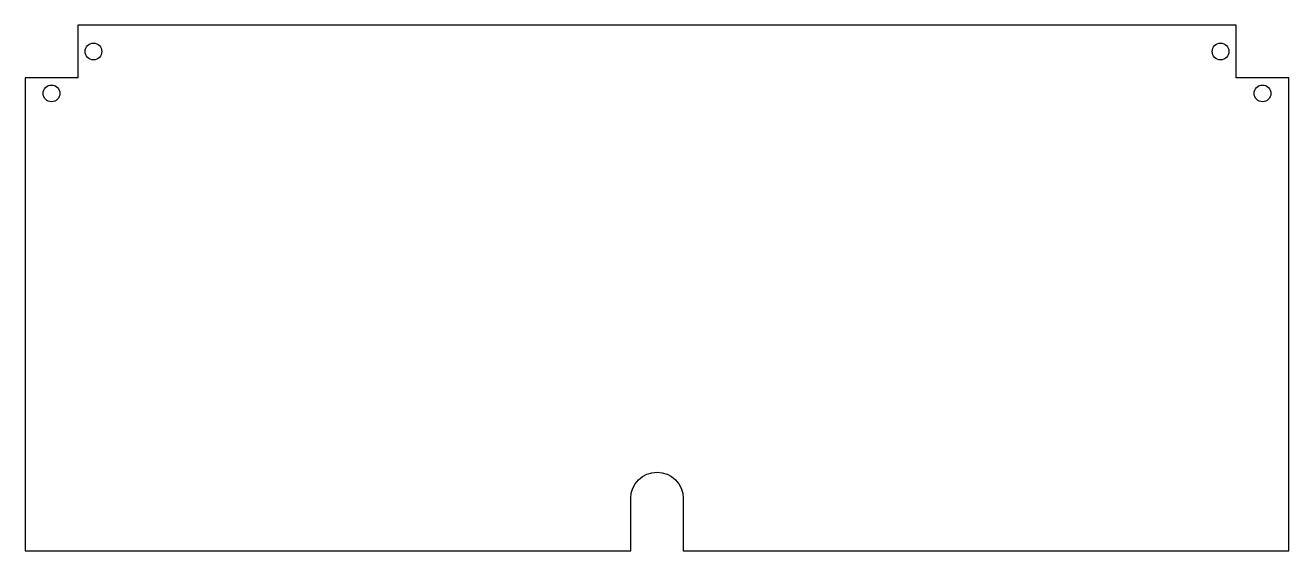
# Model space of a CAD drawing. Header units: millimetres. Extents: x -203 to 38, y -115 to -14.
import ezdxf

# ---------------------------------------------------------------- set-up
doc = ezdxf.new("R2010")
doc.units = ezdxf.units.MM
doc.layers.get('0').update_dxf_attribs({"linetype": 'CONTINUOUS'})

msp = doc.modelspace()

# ---------------------------------------------------------------- linework, layer by layer
msp.add_lwpolyline([(-193, -24.28), (-203, -24.28), (-203, -114.57), (-87.5, -114.57), (-87.5, -104.57, -1), (-77.5, -104.57), (-77.5, -114.57), (38, -114.57), (38, -24.28), (28, -24.28), (28, -14.28), (-193, -14.28)], format="xyb", close=True)
for centre in [(-190, -19.28), (25, -19.28), (-198, -27.28), (33, -27.28)]:
    msp.add_circle(centre, 1.6)

doc.saveas('drawing.dxf')
